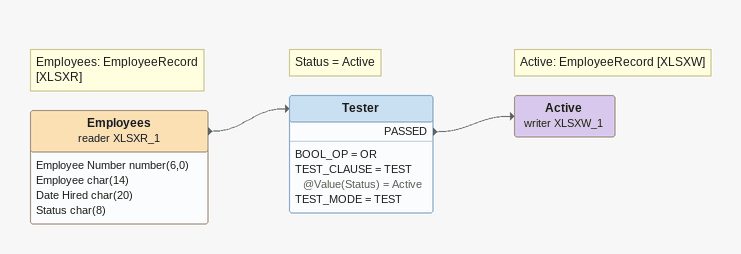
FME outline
Note: Employees: EmployeeRecord [XLSXR]
Employees (reader XLSXR_1)
    attributes: Employee Number number(6,0), Employee char(14), Date Hired char(20), Status char(8)
    -> Tester
Note: Status = Active
Tester
    BOOL_OP = OR
    TEST_CLAUSE = TEST @Value(Status) = Active
    TEST_MODE = TEST
    PASSED -> Active (writer XLSXW_1)
Note: Active: EmployeeRecord [XLSXW]
Active (writer XLSXW_1)
